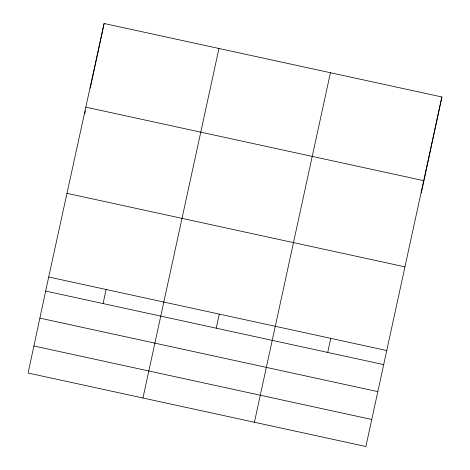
<?xml version="1.0" encoding="UTF-8"?>
<svg xmlns="http://www.w3.org/2000/svg" width="470" height="470" viewBox="0 0 470 470"><rect width="100%" height="100%" fill="white"/><g stroke="black" fill="none" stroke-linecap="round" stroke-linejoin="round"><path stroke-width="0.7" d="M48.692 277L28.106 373.027L365.883 446.5L441.894 96.973L104.117 23.5L48.692 277L386.469 350.473M84.747 113.834L85.358 110.99M90.246 88.201L95.146 65.342M95.298 64.625L104.117 23.5M103.094 303.573L106.114 289.491M142.951 398.008L218.961 48.48M216.253 328.183L219.273 314.101M254.417 422.254L330.428 72.727M327.719 352.43L330.739 338.347M421.308 193L441.894 96.973M85.822 107.154L423.605 180.627M66.981 193.346L404.764 266.819M45.672 291.083L383.455 364.555M39.874 318.125L377.657 391.598M33.899 345.985L371.682 419.457"/></g></svg>
